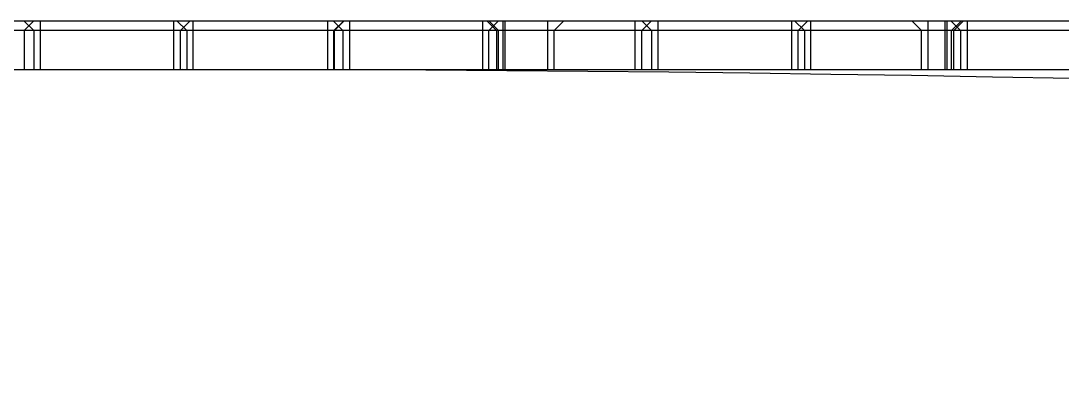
# Model space of a CAD drawing. Header units: inches. Extents: x -64 to 911, y 30 to 355.
# Drawn here: x 669.22 to 701.26, y 126.33 to 137.19 of the extents above; entities that cross this region are included whole.
import ezdxf

# ---------------------------------------------------------------- set-up
doc = ezdxf.new("R2010")
doc.units = ezdxf.units.IN
doc.layers.add('DEFAULT_2', color=8, linetype='Continuous')

msp = doc.modelspace()

# ---------------------------------------------------------------- linework, layer by layer
for p, q in [((515.06, 137.195), (833.356, 137.195)), ((515.06, 135.695), (833.356, 135.695))]:
    msp.add_line(p, q)
msp.add_arc((674.208, -1221.068), 1356.763, 83.263712, 96.736288)
at = {"layer": 'DEFAULT_2'}
for p, q in [((669.621, 136.895), (669.321, 137.195)), ((669.326, 136.895), (669.626, 137.195)), ((669.821, 137.195), (669.821, 135.695)), ((673.931, 135.695), (673.931, 137.195)), ((674.326, 136.895), (674.026, 137.195)), ((674.431, 137.195), (674.131, 136.895)), ((674.526, 135.695), (674.526, 137.195)), ((678.656, 137.195), (678.656, 135.695)), ((678.671, 135.695), (678.671, 137.195)), ((679.131, 136.895), (678.831, 137.195)), ((678.856, 136.895), (679.156, 137.195)), ((679.171, 137.195), (678.871, 136.895)), ((679.331, 137.195), (679.331, 135.695)), ((683.421, 137.195), (683.421, 135.695)), ((683.856, 136.895), (683.556, 137.195)), ((683.921, 137.195), (683.621, 136.895)), ((683.921, 136.895), (683.621, 137.195)), ((684.056, 135.695), (684.056, 137.195)), ((684.121, 135.695), (684.121, 137.195)), ((685.431, 135.695), (685.431, 137.195)), ((685.931, 137.195), (685.631, 136.895)), ((688.126, 135.695), (688.126, 137.195)), ((688.621, 136.895), (688.321, 137.195)), ((688.326, 136.895), (688.626, 137.195)), ((688.821, 137.195), (688.821, 135.695)), ((692.931, 137.195), (692.931, 135.695)), ((693.326, 136.895), (693.026, 137.195)), ((693.431, 137.195), (693.131, 136.895)), ((693.526, 135.695), (693.526, 137.195)), ((696.931, 136.895), (696.631, 137.195)), ((697.131, 135.695), (697.131, 137.195)), ((697.656, 135.695), (697.656, 137.195)), ((697.721, 135.695), (697.721, 137.195)), ((698.131, 136.895), (697.831, 137.195)), ((697.856, 136.895), (698.156, 137.195)), ((698.221, 137.195), (697.921, 136.895)), ((698.331, 137.195), (698.331, 135.695)), ((809.215, 136.895), (522.326, 136.895)), ((669.326, 136.895), (669.326, 135.695)), ((669.621, 136.895), (669.621, 135.695)), ((674.131, 135.695), (674.131, 136.895)), ((674.326, 136.895), (674.326, 135.695)), ((678.856, 135.695), (678.856, 136.895)), ((678.871, 135.695), (678.871, 136.895)), ((679.131, 136.895), (679.131, 135.695)), ((683.621, 135.695), (683.621, 136.895)), ((683.856, 136.895), (683.856, 135.695)), ((683.921, 135.695), (683.921, 136.895)), ((685.631, 135.695), (685.631, 136.895)), ((688.326, 135.695), (688.326, 136.895)), ((688.621, 136.895), (688.621, 135.695)), ((693.131, 135.695), (693.131, 136.895)), ((693.326, 136.895), (693.326, 135.695)), ((696.931, 135.695), (696.931, 136.895)), ((697.856, 135.695), (697.856, 136.895)), ((697.921, 135.695), (697.921, 136.895)), ((698.131, 136.895), (698.131, 135.695))]:
    msp.add_line(p, q, dxfattribs=at)

doc.saveas('drawing.dxf')
